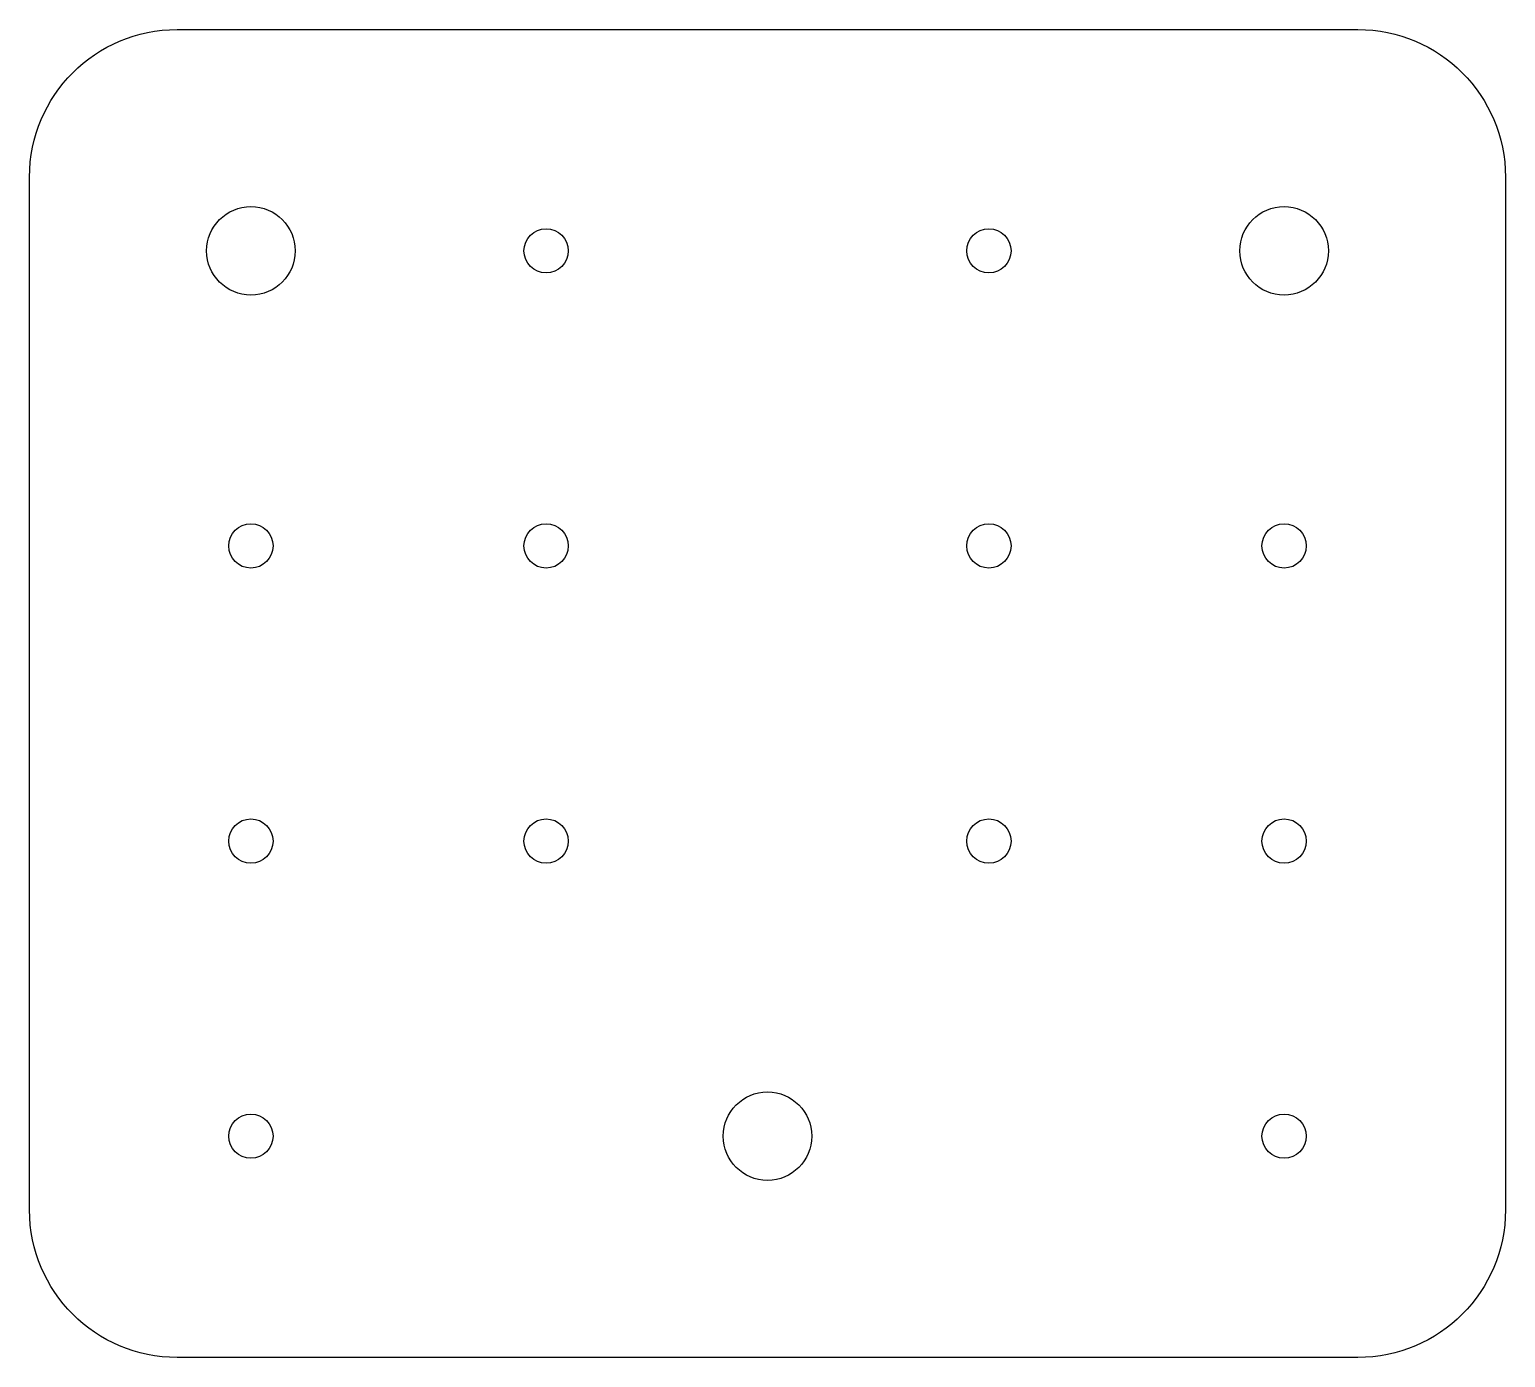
# Model space of a CAD drawing. Header units: millimetres. Extents: x 0 to 100, y 0 to 90.
import ezdxf

# ---------------------------------------------------------------- set-up
doc = ezdxf.new("R2010")
doc.units = ezdxf.units.MM
doc.layers.get('0').update_dxf_attribs({"linetype": 'CONTINUOUS'})

msp = doc.modelspace()

# ---------------------------------------------------------------- linework, layer by layer
msp.add_lwpolyline([(90, 0), (10, 0, -0.41421), (0, 10), (0, 80, -0.41421), (10, 90), (90, 90, -0.41421), (100, 80), (100, 10, -0.41421)], format="xyb", close=True)
for centre, radius in [((15, 75), 3), ((85, 75), 3), ((35, 75), 1.5), ((65, 75), 1.5), ((15, 55), 1.5), ((35, 55), 1.5), ((65, 55), 1.5), ((85, 55), 1.5), ((15, 35), 1.5), ((35, 35), 1.5), ((65, 35), 1.5), ((85, 35), 1.5), ((50, 15), 3), ((15, 15), 1.5), ((85, 15), 1.5)]:
    msp.add_circle(centre, radius)

doc.saveas('drawing.dxf')
